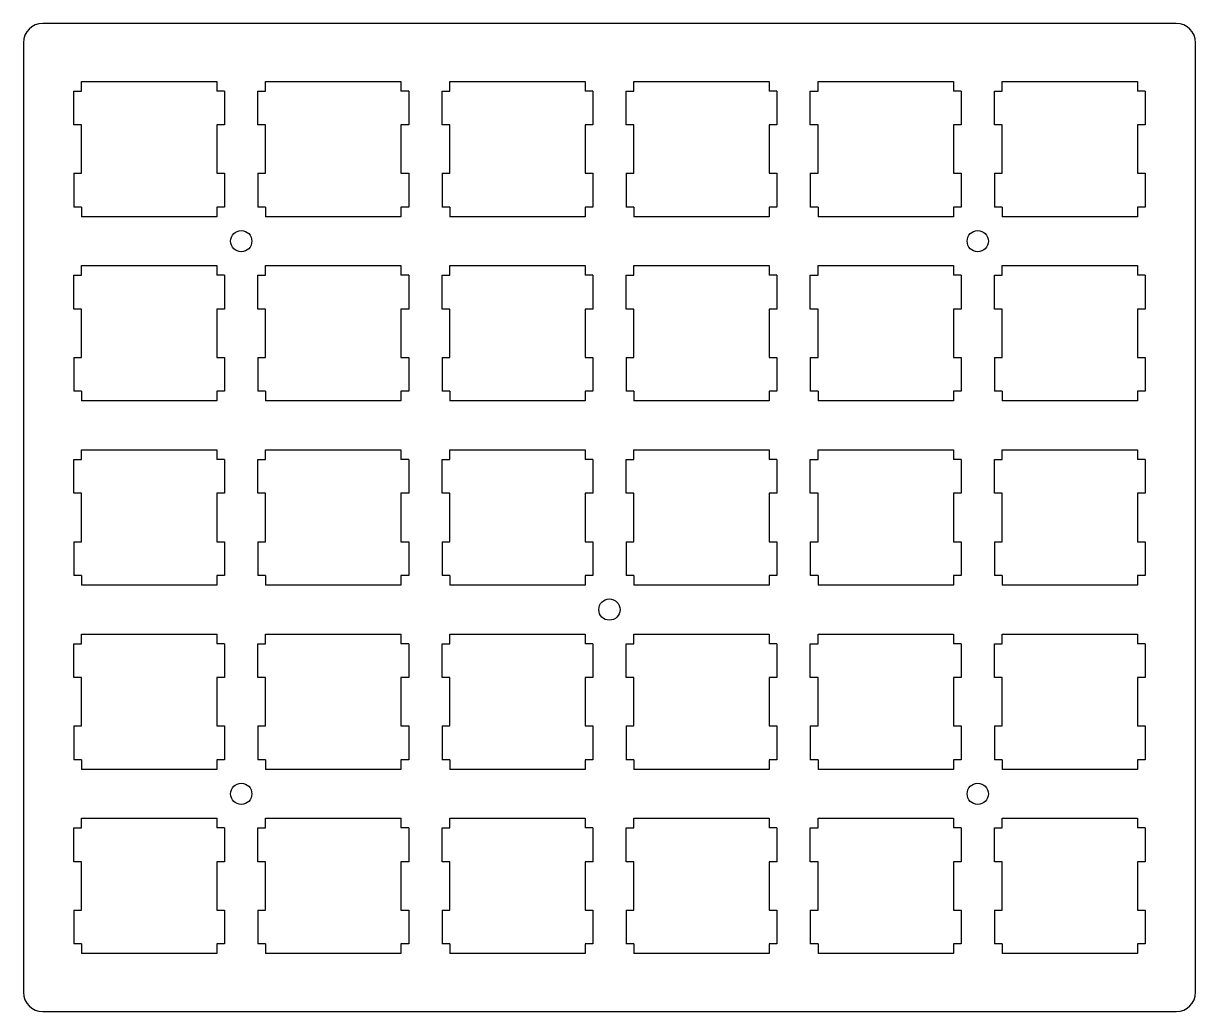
# Model space of a CAD drawing. Extents: x 87 to 208, y -139 to -37.
import ezdxf

# ---------------------------------------------------------------- set-up
doc = ezdxf.new("R2010")
doc.units = 0
doc.layers.get('0').update_dxf_attribs({"linetype": 'continuous'})

# ---------------------------------------------------------------- blocks, each defined once
blk = doc.blocks.new('BODY002')
at = {"color": 0}
for p, q in [((206.25, -37), (89, -37)), ((87, -39), (87, -137.2)), ((208.25, -137.2), (208.25, -39)), ((93, -44), (93, -43)), ((93, -43), (107, -43)), ((107, -43), (107, -44)), ((112.05, -44), (112.05, -43)), ((112.05, -43), (126.05, -43)), ((126.05, -43), (126.05, -44)), ((131.1, -44), (131.1, -43)), ((131.1, -43), (145.1, -43)), ((145.1, -43), (145.1, -44)), ((150.15, -44), (150.15, -43)), ((150.15, -43), (164.15, -43)), ((164.15, -43), (164.15, -44)), ((169.2, -44), (169.2, -43)), ((169.2, -43), (183.2, -43)), ((183.2, -43), (183.2, -44)), ((188.25, -44), (188.25, -43)), ((188.25, -43), (202.25, -43)), ((202.25, -43), (202.25, -44)), ((92.2, -44), (93, -44)), ((92.2, -47.5), (92.2, -44)), ((107.8, -44), (107, -44)), ((107.8, -44), (107.8, -47.5)), ((111.25, -44), (112.05, -44)), ((111.25, -47.5), (111.25, -44)), ((126.85, -44), (126.05, -44)), ((126.85, -44), (126.85, -47.5)), ((130.3, -44), (131.1, -44)), ((130.3, -47.5), (130.3, -44)), ((145.9, -44), (145.1, -44)), ((145.9, -44), (145.9, -47.5)), ((149.35, -44), (150.15, -44)), ((149.35, -47.5), (149.35, -44)), ((164.95, -44), (164.15, -44)), ((164.95, -44), (164.95, -47.5)), ((168.4, -44), (169.2, -44)), ((168.4, -47.5), (168.4, -44)), ((184, -44), (183.2, -44)), ((184, -44), (184, -47.5)), ((187.45, -44), (188.25, -44)), ((187.45, -47.5), (187.45, -44)), ((203.05, -44), (202.25, -44)), ((203.05, -44), (203.05, -47.5)), ((93, -47.5), (92.2, -47.5)), ((93, -52.5), (93, -47.5)), ((107.8, -47.5), (107, -47.5)), ((107, -47.5), (107, -52.5)), ((112.05, -47.5), (111.25, -47.5)), ((112.05, -52.5), (112.05, -47.5)), ((126.85, -47.5), (126.05, -47.5)), ((126.05, -47.5), (126.05, -52.5)), ((131.1, -47.5), (130.3, -47.5)), ((131.1, -52.5), (131.1, -47.5)), ((145.9, -47.5), (145.1, -47.5)), ((145.1, -47.5), (145.1, -52.5)), ((150.15, -47.5), (149.35, -47.5)), ((150.15, -52.5), (150.15, -47.5)), ((164.95, -47.5), (164.15, -47.5)), ((164.15, -47.5), (164.15, -52.5)), ((169.2, -47.5), (168.4, -47.5)), ((169.2, -52.5), (169.2, -47.5)), ((184, -47.5), (183.2, -47.5)), ((183.2, -47.5), (183.2, -52.5)), ((188.25, -47.5), (187.45, -47.5)), ((188.25, -52.5), (188.25, -47.5)), ((203.05, -47.5), (202.25, -47.5)), ((202.25, -47.5), (202.25, -52.5)), ((92.2, -52.5), (93, -52.5)), ((92.2, -52.5), (92.2, -56)), ((107, -52.5), (107.8, -52.5)), ((107.8, -52.5), (107.8, -56)), ((111.25, -52.5), (112.05, -52.5)), ((111.25, -52.5), (111.25, -56)), ((126.05, -52.5), (126.85, -52.5)), ((126.85, -52.5), (126.85, -56)), ((130.3, -52.5), (131.1, -52.5)), ((130.3, -52.5), (130.3, -56)), ((145.1, -52.5), (145.9, -52.5)), ((145.9, -52.5), (145.9, -56)), ((149.35, -52.5), (150.15, -52.5)), ((149.35, -52.5), (149.35, -56)), ((164.15, -52.5), (164.95, -52.5)), ((164.95, -52.5), (164.95, -56)), ((168.4, -52.5), (169.2, -52.5)), ((168.4, -52.5), (168.4, -56)), ((183.2, -52.5), (184, -52.5)), ((184, -52.5), (184, -56)), ((187.45, -52.5), (188.25, -52.5)), ((187.45, -52.5), (187.45, -56)), ((202.25, -52.5), (203.05, -52.5)), ((203.05, -52.5), (203.05, -56)), ((93, -56), (92.2, -56)), ((93, -56), (93, -57)), ((107, -56), (107, -57)), ((107.8, -56), (107, -56)), ((112.05, -56), (111.25, -56)), ((112.05, -56), (112.05, -57)), ((126.05, -56), (126.05, -57)), ((126.85, -56), (126.05, -56)), ((131.1, -56), (130.3, -56)), ((131.1, -56), (131.1, -57)), ((145.1, -56), (145.1, -57)), ((145.9, -56), (145.1, -56)), ((150.15, -56), (149.35, -56)), ((150.15, -56), (150.15, -57)), ((164.15, -56), (164.15, -57)), ((164.95, -56), (164.15, -56)), ((169.2, -56), (168.4, -56)), ((169.2, -56), (169.2, -57)), ((183.2, -56), (183.2, -57)), ((184, -56), (183.2, -56)), ((188.25, -56), (187.45, -56)), ((188.25, -56), (188.25, -57)), ((202.25, -56), (202.25, -57)), ((203.05, -56), (202.25, -56)), ((107, -57), (93, -57)), ((126.05, -57), (112.05, -57)), ((145.1, -57), (131.1, -57)), ((164.15, -57), (150.15, -57)), ((183.2, -57), (169.2, -57)), ((202.25, -57), (188.25, -57)), ((92.2, -63.05), (93, -63.05)), ((92.2, -66.55), (92.2, -63.05)), ((93, -63.05), (93, -62.05)), ((93, -62.05), (107, -62.05)), ((107, -62.05), (107, -63.05)), ((107.8, -63.05), (107, -63.05)), ((107.8, -63.05), (107.8, -66.55)), ((111.25, -63.05), (112.05, -63.05)), ((111.25, -66.55), (111.25, -63.05)), ((112.05, -63.05), (112.05, -62.05)), ((112.05, -62.05), (126.05, -62.05)), ((126.05, -62.05), (126.05, -63.05)), ((126.85, -63.05), (126.05, -63.05)), ((126.85, -63.05), (126.85, -66.55)), ((130.3, -63.05), (131.1, -63.05)), ((130.3, -66.55), (130.3, -63.05)), ((131.1, -63.05), (131.1, -62.05)), ((131.1, -62.05), (145.1, -62.05)), ((145.1, -62.05), (145.1, -63.05)), ((145.9, -63.05), (145.1, -63.05)), ((145.9, -63.05), (145.9, -66.55)), ((149.35, -63.05), (150.15, -63.05)), ((149.35, -66.55), (149.35, -63.05)), ((150.15, -63.05), (150.15, -62.05)), ((150.15, -62.05), (164.15, -62.05)), ((164.15, -62.05), (164.15, -63.05)), ((164.95, -63.05), (164.15, -63.05)), ((164.95, -63.05), (164.95, -66.55)), ((168.4, -63.05), (169.2, -63.05)), ((168.4, -66.55), (168.4, -63.05)), ((169.2, -63.05), (169.2, -62.05)), ((169.2, -62.05), (183.2, -62.05)), ((183.2, -62.05), (183.2, -63.05)), ((184, -63.05), (183.2, -63.05)), ((184, -63.05), (184, -66.55)), ((187.45, -63.05), (188.25, -63.05)), ((187.45, -66.55), (187.45, -63.05)), ((188.25, -63.05), (188.25, -62.05)), ((188.25, -62.05), (202.25, -62.05)), ((202.25, -62.05), (202.25, -63.05)), ((203.05, -63.05), (202.25, -63.05)), ((203.05, -63.05), (203.05, -66.55)), ((93, -66.55), (92.2, -66.55)), ((93, -71.55), (93, -66.55)), ((107.8, -66.55), (107, -66.55)), ((107, -66.55), (107, -71.55)), ((112.05, -66.55), (111.25, -66.55)), ((112.05, -71.55), (112.05, -66.55)), ((126.85, -66.55), (126.05, -66.55)), ((126.05, -66.55), (126.05, -71.55)), ((131.1, -66.55), (130.3, -66.55)), ((131.1, -71.55), (131.1, -66.55)), ((145.9, -66.55), (145.1, -66.55)), ((145.1, -66.55), (145.1, -71.55)), ((150.15, -66.55), (149.35, -66.55)), ((150.15, -71.55), (150.15, -66.55)), ((164.95, -66.55), (164.15, -66.55)), ((164.15, -66.55), (164.15, -71.55)), ((169.2, -66.55), (168.4, -66.55)), ((169.2, -71.55), (169.2, -66.55)), ((184, -66.55), (183.2, -66.55)), ((183.2, -66.55), (183.2, -71.55)), ((188.25, -66.55), (187.45, -66.55)), ((188.25, -71.55), (188.25, -66.55)), ((203.05, -66.55), (202.25, -66.55)), ((202.25, -66.55), (202.25, -71.55)), ((92.2, -71.55), (93, -71.55)), ((92.2, -71.55), (92.2, -75.05)), ((107, -71.55), (107.8, -71.55)), ((107.8, -71.55), (107.8, -75.05)), ((111.25, -71.55), (112.05, -71.55)), ((111.25, -71.55), (111.25, -75.05)), ((126.05, -71.55), (126.85, -71.55)), ((126.85, -71.55), (126.85, -75.05)), ((130.3, -71.55), (131.1, -71.55)), ((130.3, -71.55), (130.3, -75.05)), ((145.1, -71.55), (145.9, -71.55)), ((145.9, -71.55), (145.9, -75.05)), ((149.35, -71.55), (150.15, -71.55)), ((149.35, -71.55), (149.35, -75.05)), ((164.15, -71.55), (164.95, -71.55)), ((164.95, -71.55), (164.95, -75.05)), ((168.4, -71.55), (169.2, -71.55)), ((168.4, -71.55), (168.4, -75.05)), ((183.2, -71.55), (184, -71.55)), ((184, -71.55), (184, -75.05)), ((187.45, -71.55), (188.25, -71.55)), ((187.45, -71.55), (187.45, -75.05)), ((202.25, -71.55), (203.05, -71.55)), ((203.05, -71.55), (203.05, -75.05)), ((93, -75.05), (92.2, -75.05)), ((93, -75.05), (93, -76.05)), ((107, -75.05), (107, -76.05)), ((107.8, -75.05), (107, -75.05)), ((112.05, -75.05), (111.25, -75.05)), ((112.05, -75.05), (112.05, -76.05)), ((126.05, -75.05), (126.05, -76.05)), ((126.85, -75.05), (126.05, -75.05)), ((131.1, -75.05), (130.3, -75.05)), ((131.1, -75.05), (131.1, -76.05)), ((145.1, -75.05), (145.1, -76.05)), ((145.9, -75.05), (145.1, -75.05)), ((150.15, -75.05), (149.35, -75.05)), ((150.15, -75.05), (150.15, -76.05)), ((164.15, -75.05), (164.15, -76.05)), ((164.95, -75.05), (164.15, -75.05)), ((169.2, -75.05), (168.4, -75.05)), ((169.2, -75.05), (169.2, -76.05)), ((183.2, -75.05), (183.2, -76.05)), ((184, -75.05), (183.2, -75.05)), ((188.25, -75.05), (187.45, -75.05)), ((188.25, -75.05), (188.25, -76.05)), ((202.25, -75.05), (202.25, -76.05)), ((203.05, -75.05), (202.25, -75.05)), ((107, -76.05), (93, -76.05)), ((126.05, -76.05), (112.05, -76.05)), ((145.1, -76.05), (131.1, -76.05)), ((164.15, -76.05), (150.15, -76.05)), ((183.2, -76.05), (169.2, -76.05)), ((202.25, -76.05), (188.25, -76.05)), ((93, -82.1), (93, -81.1)), ((93, -81.1), (107, -81.1)), ((107, -81.1), (107, -82.1)), ((112.05, -82.1), (112.05, -81.1)), ((112.05, -81.1), (126.05, -81.1)), ((126.05, -81.1), (126.05, -82.1)), ((131.1, -82.1), (131.1, -81.1)), ((131.1, -81.1), (145.1, -81.1)), ((145.1, -81.1), (145.1, -82.1)), ((150.15, -82.1), (150.15, -81.1)), ((150.15, -81.1), (164.15, -81.1)), ((164.15, -81.1), (164.15, -82.1)), ((169.2, -82.1), (169.2, -81.1)), ((169.2, -81.1), (183.2, -81.1)), ((183.2, -81.1), (183.2, -82.1)), ((188.25, -82.1), (188.25, -81.1)), ((188.25, -81.1), (202.25, -81.1)), ((202.25, -81.1), (202.25, -82.1)), ((92.2, -82.1), (93, -82.1)), ((92.2, -85.6), (92.2, -82.1)), ((107.8, -82.1), (107, -82.1)), ((107.8, -82.1), (107.8, -85.6)), ((111.25, -82.1), (112.05, -82.1)), ((111.25, -85.6), (111.25, -82.1)), ((126.85, -82.1), (126.05, -82.1)), ((126.85, -82.1), (126.85, -85.6)), ((130.3, -82.1), (131.1, -82.1)), ((130.3, -85.6), (130.3, -82.1)), ((145.9, -82.1), (145.1, -82.1)), ((145.9, -82.1), (145.9, -85.6)), ((149.35, -82.1), (150.15, -82.1)), ((149.35, -85.6), (149.35, -82.1)), ((164.95, -82.1), (164.15, -82.1)), ((164.95, -82.1), (164.95, -85.6)), ((168.4, -82.1), (169.2, -82.1)), ((168.4, -85.6), (168.4, -82.1)), ((184, -82.1), (183.2, -82.1)), ((184, -82.1), (184, -85.6)), ((187.45, -82.1), (188.25, -82.1)), ((187.45, -85.6), (187.45, -82.1)), ((203.05, -82.1), (202.25, -82.1)), ((203.05, -82.1), (203.05, -85.6)), ((93, -85.6), (92.2, -85.6)), ((93, -90.6), (93, -85.6)), ((107.8, -85.6), (107, -85.6)), ((107, -85.6), (107, -90.6)), ((112.05, -85.6), (111.25, -85.6)), ((112.05, -90.6), (112.05, -85.6)), ((126.85, -85.6), (126.05, -85.6)), ((126.05, -85.6), (126.05, -90.6)), ((131.1, -85.6), (130.3, -85.6)), ((131.1, -90.6), (131.1, -85.6)), ((145.9, -85.6), (145.1, -85.6)), ((145.1, -85.6), (145.1, -90.6)), ((150.15, -85.6), (149.35, -85.6)), ((150.15, -90.6), (150.15, -85.6)), ((164.95, -85.6), (164.15, -85.6)), ((164.15, -85.6), (164.15, -90.6)), ((169.2, -85.6), (168.4, -85.6)), ((169.2, -90.6), (169.2, -85.6)), ((184, -85.6), (183.2, -85.6)), ((183.2, -85.6), (183.2, -90.6)), ((188.25, -85.6), (187.45, -85.6)), ((188.25, -90.6), (188.25, -85.6)), ((203.05, -85.6), (202.25, -85.6)), ((202.25, -85.6), (202.25, -90.6)), ((92.2, -90.6), (93, -90.6)), ((92.2, -90.6), (92.2, -94.1)), ((107, -90.6), (107.8, -90.6)), ((107.8, -90.6), (107.8, -94.1)), ((111.25, -90.6), (112.05, -90.6)), ((111.25, -90.6), (111.25, -94.1)), ((126.05, -90.6), (126.85, -90.6)), ((126.85, -90.6), (126.85, -94.1)), ((130.3, -90.6), (131.1, -90.6)), ((130.3, -90.6), (130.3, -94.1)), ((145.1, -90.6), (145.9, -90.6)), ((145.9, -90.6), (145.9, -94.1)), ((149.35, -90.6), (150.15, -90.6)), ((149.35, -90.6), (149.35, -94.1)), ((164.15, -90.6), (164.95, -90.6)), ((164.95, -90.6), (164.95, -94.1)), ((168.4, -90.6), (169.2, -90.6)), ((168.4, -90.6), (168.4, -94.1)), ((183.2, -90.6), (184, -90.6)), ((184, -90.6), (184, -94.1)), ((187.45, -90.6), (188.25, -90.6)), ((187.45, -90.6), (187.45, -94.1)), ((202.25, -90.6), (203.05, -90.6)), ((203.05, -90.6), (203.05, -94.1)), ((93, -94.1), (92.2, -94.1)), ((93, -94.1), (93, -95.1)), ((107, -94.1), (107, -95.1)), ((107.8, -94.1), (107, -94.1)), ((112.05, -94.1), (111.25, -94.1)), ((112.05, -94.1), (112.05, -95.1)), ((126.05, -94.1), (126.05, -95.1)), ((126.85, -94.1), (126.05, -94.1)), ((131.1, -94.1), (130.3, -94.1)), ((131.1, -94.1), (131.1, -95.1)), ((145.1, -94.1), (145.1, -95.1)), ((145.9, -94.1), (145.1, -94.1)), ((150.15, -94.1), (149.35, -94.1)), ((150.15, -94.1), (150.15, -95.1)), ((164.15, -94.1), (164.15, -95.1)), ((164.95, -94.1), (164.15, -94.1)), ((169.2, -94.1), (168.4, -94.1)), ((169.2, -94.1), (169.2, -95.1)), ((183.2, -94.1), (183.2, -95.1)), ((184, -94.1), (183.2, -94.1)), ((188.25, -94.1), (187.45, -94.1)), ((188.25, -94.1), (188.25, -95.1)), ((202.25, -94.1), (202.25, -95.1)), ((203.05, -94.1), (202.25, -94.1)), ((107, -95.1), (93, -95.1)), ((126.05, -95.1), (112.05, -95.1)), ((145.1, -95.1), (131.1, -95.1)), ((164.15, -95.1), (150.15, -95.1)), ((183.2, -95.1), (169.2, -95.1)), ((202.25, -95.1), (188.25, -95.1)), ((93, -101.15), (93, -100.15)), ((93, -100.15), (107, -100.15)), ((107, -100.15), (107, -101.15)), ((112.05, -101.15), (112.05, -100.15)), ((112.05, -100.15), (126.05, -100.15)), ((126.05, -100.15), (126.05, -101.15)), ((131.1, -101.15), (131.1, -100.15)), ((131.1, -100.15), (145.1, -100.15)), ((145.1, -100.15), (145.1, -101.15)), ((150.15, -101.15), (150.15, -100.15)), ((150.15, -100.15), (164.15, -100.15)), ((164.15, -100.15), (164.15, -101.15)), ((169.2, -101.15), (169.2, -100.15)), ((169.2, -100.15), (183.2, -100.15)), ((183.2, -100.15), (183.2, -101.15)), ((188.25, -101.15), (188.25, -100.15)), ((188.25, -100.15), (202.25, -100.15)), ((202.25, -100.15), (202.25, -101.15)), ((92.2, -101.15), (93, -101.15)), ((92.2, -104.65), (92.2, -101.15)), ((107.8, -101.15), (107, -101.15)), ((107.8, -101.15), (107.8, -104.65)), ((111.25, -101.15), (112.05, -101.15)), ((111.25, -104.65), (111.25, -101.15)), ((126.85, -101.15), (126.05, -101.15)), ((126.85, -101.15), (126.85, -104.65)), ((130.3, -101.15), (131.1, -101.15)), ((130.3, -104.65), (130.3, -101.15)), ((145.9, -101.15), (145.1, -101.15)), ((145.9, -101.15), (145.9, -104.65)), ((149.35, -101.15), (150.15, -101.15)), ((149.35, -104.65), (149.35, -101.15)), ((164.95, -101.15), (164.15, -101.15)), ((164.95, -101.15), (164.95, -104.65)), ((168.4, -101.15), (169.2, -101.15)), ((168.4, -104.65), (168.4, -101.15)), ((184, -101.15), (183.2, -101.15)), ((184, -101.15), (184, -104.65)), ((187.45, -101.15), (188.25, -101.15)), ((187.45, -104.65), (187.45, -101.15)), ((203.05, -101.15), (202.25, -101.15)), ((203.05, -101.15), (203.05, -104.65)), ((93, -104.65), (92.2, -104.65)), ((93, -109.65), (93, -104.65)), ((107.8, -104.65), (107, -104.65)), ((107, -104.65), (107, -109.65)), ((112.05, -104.65), (111.25, -104.65)), ((112.05, -109.65), (112.05, -104.65)), ((126.85, -104.65), (126.05, -104.65)), ((126.05, -104.65), (126.05, -109.65)), ((131.1, -104.65), (130.3, -104.65)), ((131.1, -109.65), (131.1, -104.65)), ((145.9, -104.65), (145.1, -104.65)), ((145.1, -104.65), (145.1, -109.65)), ((150.15, -104.65), (149.35, -104.65)), ((150.15, -109.65), (150.15, -104.65)), ((164.95, -104.65), (164.15, -104.65)), ((164.15, -104.65), (164.15, -109.65)), ((169.2, -104.65), (168.4, -104.65)), ((169.2, -109.65), (169.2, -104.65)), ((184, -104.65), (183.2, -104.65)), ((183.2, -104.65), (183.2, -109.65)), ((188.25, -104.65), (187.45, -104.65)), ((188.25, -109.65), (188.25, -104.65)), ((203.05, -104.65), (202.25, -104.65)), ((202.25, -104.65), (202.25, -109.65)), ((92.2, -109.65), (93, -109.65)), ((92.2, -109.65), (92.2, -113.15)), ((107, -109.65), (107.8, -109.65)), ((107.8, -109.65), (107.8, -113.15)), ((111.25, -109.65), (112.05, -109.65)), ((111.25, -109.65), (111.25, -113.15)), ((126.05, -109.65), (126.85, -109.65)), ((126.85, -109.65), (126.85, -113.15)), ((130.3, -109.65), (131.1, -109.65)), ((130.3, -109.65), (130.3, -113.15)), ((145.1, -109.65), (145.9, -109.65)), ((145.9, -109.65), (145.9, -113.15)), ((149.35, -109.65), (150.15, -109.65)), ((149.35, -109.65), (149.35, -113.15)), ((164.15, -109.65), (164.95, -109.65)), ((164.95, -109.65), (164.95, -113.15)), ((168.4, -109.65), (169.2, -109.65)), ((168.4, -109.65), (168.4, -113.15)), ((183.2, -109.65), (184, -109.65)), ((184, -109.65), (184, -113.15)), ((187.45, -109.65), (188.25, -109.65)), ((187.45, -109.65), (187.45, -113.15)), ((202.25, -109.65), (203.05, -109.65)), ((203.05, -109.65), (203.05, -113.15)), ((93, -113.15), (92.2, -113.15)), ((93, -113.15), (93, -114.15)), ((107, -113.15), (107, -114.15)), ((107.8, -113.15), (107, -113.15)), ((112.05, -113.15), (111.25, -113.15)), ((112.05, -113.15), (112.05, -114.15)), ((126.05, -113.15), (126.05, -114.15)), ((126.85, -113.15), (126.05, -113.15)), ((131.1, -113.15), (130.3, -113.15)), ((131.1, -113.15), (131.1, -114.15)), ((145.1, -113.15), (145.1, -114.15)), ((145.9, -113.15), (145.1, -113.15)), ((150.15, -113.15), (149.35, -113.15)), ((150.15, -113.15), (150.15, -114.15)), ((164.15, -113.15), (164.15, -114.15)), ((164.95, -113.15), (164.15, -113.15)), ((169.2, -113.15), (168.4, -113.15)), ((169.2, -113.15), (169.2, -114.15)), ((183.2, -113.15), (183.2, -114.15)), ((184, -113.15), (183.2, -113.15)), ((188.25, -113.15), (187.45, -113.15)), ((188.25, -113.15), (188.25, -114.15)), ((202.25, -113.15), (202.25, -114.15)), ((203.05, -113.15), (202.25, -113.15)), ((107, -114.15), (93, -114.15)), ((126.05, -114.15), (112.05, -114.15)), ((145.1, -114.15), (131.1, -114.15)), ((164.15, -114.15), (150.15, -114.15)), ((183.2, -114.15), (169.2, -114.15)), ((202.25, -114.15), (188.25, -114.15)), ((93, -120.2), (93, -119.2)), ((93, -119.2), (107, -119.2)), ((107, -119.2), (107, -120.2)), ((112.05, -120.2), (112.05, -119.2)), ((112.05, -119.2), (126.05, -119.2)), ((126.05, -119.2), (126.05, -120.2)), ((131.1, -120.2), (131.1, -119.2)), ((131.1, -119.2), (145.1, -119.2)), ((145.1, -119.2), (145.1, -120.2)), ((150.15, -120.2), (150.15, -119.2)), ((150.15, -119.2), (164.15, -119.2)), ((164.15, -119.2), (164.15, -120.2)), ((169.2, -120.2), (169.2, -119.2)), ((169.2, -119.2), (183.2, -119.2)), ((183.2, -119.2), (183.2, -120.2)), ((188.25, -119.2), (202.25, -119.2)), ((188.25, -120.2), (188.25, -119.2)), ((202.25, -119.2), (202.25, -120.2)), ((92.2, -120.2), (93, -120.2)), ((92.2, -123.7), (92.2, -120.2)), ((107.8, -120.2), (107, -120.2)), ((107.8, -120.2), (107.8, -123.7)), ((111.25, -120.2), (112.05, -120.2)), ((111.25, -123.7), (111.25, -120.2)), ((126.85, -120.2), (126.05, -120.2)), ((126.85, -120.2), (126.85, -123.7)), ((130.3, -120.2), (131.1, -120.2)), ((130.3, -123.7), (130.3, -120.2)), ((145.9, -120.2), (145.1, -120.2)), ((145.9, -120.2), (145.9, -123.7)), ((149.35, -120.2), (150.15, -120.2)), ((149.35, -123.7), (149.35, -120.2)), ((164.95, -120.2), (164.15, -120.2)), ((164.95, -120.2), (164.95, -123.7)), ((168.4, -120.2), (169.2, -120.2)), ((168.4, -123.7), (168.4, -120.2)), ((184, -120.2), (183.2, -120.2)), ((184, -120.2), (184, -123.7)), ((187.45, -120.2), (188.25, -120.2)), ((187.45, -123.7), (187.45, -120.2)), ((203.05, -120.2), (202.25, -120.2)), ((203.05, -120.2), (203.05, -123.7)), ((93, -123.7), (92.2, -123.7)), ((93, -128.7), (93, -123.7)), ((107.8, -123.7), (107, -123.7)), ((107, -123.7), (107, -128.7)), ((112.05, -123.7), (111.25, -123.7)), ((112.05, -128.7), (112.05, -123.7)), ((126.85, -123.7), (126.05, -123.7)), ((126.05, -123.7), (126.05, -128.7)), ((131.1, -123.7), (130.3, -123.7)), ((131.1, -128.7), (131.1, -123.7)), ((145.9, -123.7), (145.1, -123.7)), ((145.1, -123.7), (145.1, -128.7)), ((150.15, -123.7), (149.35, -123.7)), ((150.15, -128.7), (150.15, -123.7)), ((164.95, -123.7), (164.15, -123.7)), ((164.15, -123.7), (164.15, -128.7)), ((169.2, -123.7), (168.4, -123.7)), ((169.2, -128.7), (169.2, -123.7)), ((184, -123.7), (183.2, -123.7)), ((183.2, -123.7), (183.2, -128.7)), ((188.25, -123.7), (187.45, -123.7)), ((188.25, -128.7), (188.25, -123.7)), ((202.25, -123.7), (202.25, -128.7)), ((203.05, -123.7), (202.25, -123.7)), ((92.2, -128.7), (93, -128.7)), ((92.2, -128.7), (92.2, -132.2)), ((107, -128.7), (107.8, -128.7)), ((107.8, -128.7), (107.8, -132.2)), ((111.25, -128.7), (112.05, -128.7)), ((111.25, -128.7), (111.25, -132.2)), ((126.05, -128.7), (126.85, -128.7)), ((126.85, -128.7), (126.85, -132.2)), ((130.3, -128.7), (131.1, -128.7)), ((130.3, -128.7), (130.3, -132.2)), ((145.1, -128.7), (145.9, -128.7)), ((145.9, -128.7), (145.9, -132.2)), ((149.35, -128.7), (150.15, -128.7)), ((149.35, -128.7), (149.35, -132.2)), ((164.15, -128.7), (164.95, -128.7)), ((164.95, -128.7), (164.95, -132.2)), ((168.4, -128.7), (169.2, -128.7)), ((168.4, -128.7), (168.4, -132.2)), ((183.2, -128.7), (184, -128.7)), ((184, -128.7), (184, -132.2)), ((187.45, -128.7), (188.25, -128.7)), ((187.45, -128.7), (187.45, -132.2)), ((202.25, -128.7), (203.05, -128.7)), ((203.05, -128.7), (203.05, -132.2)), ((93, -132.2), (92.2, -132.2)), ((93, -132.2), (93, -133.2)), ((107, -133.2), (93, -133.2)), ((107, -132.2), (107, -133.2)), ((107.8, -132.2), (107, -132.2)), ((112.05, -132.2), (111.25, -132.2)), ((112.05, -132.2), (112.05, -133.2)), ((126.05, -133.2), (112.05, -133.2)), ((126.05, -132.2), (126.05, -133.2)), ((126.85, -132.2), (126.05, -132.2)), ((131.1, -132.2), (130.3, -132.2)), ((131.1, -132.2), (131.1, -133.2)), ((145.1, -133.2), (131.1, -133.2)), ((145.1, -132.2), (145.1, -133.2)), ((145.9, -132.2), (145.1, -132.2)), ((150.15, -132.2), (149.35, -132.2)), ((150.15, -132.2), (150.15, -133.2)), ((164.15, -133.2), (150.15, -133.2)), ((164.15, -132.2), (164.15, -133.2)), ((164.95, -132.2), (164.15, -132.2)), ((169.2, -132.2), (168.4, -132.2)), ((169.2, -132.2), (169.2, -133.2)), ((183.2, -133.2), (169.2, -133.2)), ((183.2, -132.2), (183.2, -133.2)), ((184, -132.2), (183.2, -132.2)), ((188.25, -132.2), (187.45, -132.2)), ((188.25, -132.2), (188.25, -133.2)), ((202.25, -133.2), (188.25, -133.2)), ((202.25, -132.2), (202.25, -133.2)), ((203.05, -132.2), (202.25, -132.2)), ((89, -139.2), (206.25, -139.2))]:
    blk.add_line(p, q, dxfattribs=at)
for centre in [(109.53, -59.52), (185.72, -59.52), (147.62, -97.62), (109.53, -116.68), (185.72, -116.68)]:
    blk.add_circle(centre, 1.1, dxfattribs=at)
for centre, start, end in [((89, -39), 90, -180), ((206.25, -39), 0, 90), ((89, -137.2), -180, -90), ((206.25, -137.2), -90, 0)]:
    blk.add_arc(centre, 2, start, end, dxfattribs=at)

msp = doc.modelspace()

# ---------------------------------------------------------------- block references
at = {"color": 0}
msp.add_blockref('BODY002', (0, 0), dxfattribs=at)

doc.saveas('drawing.dxf')
